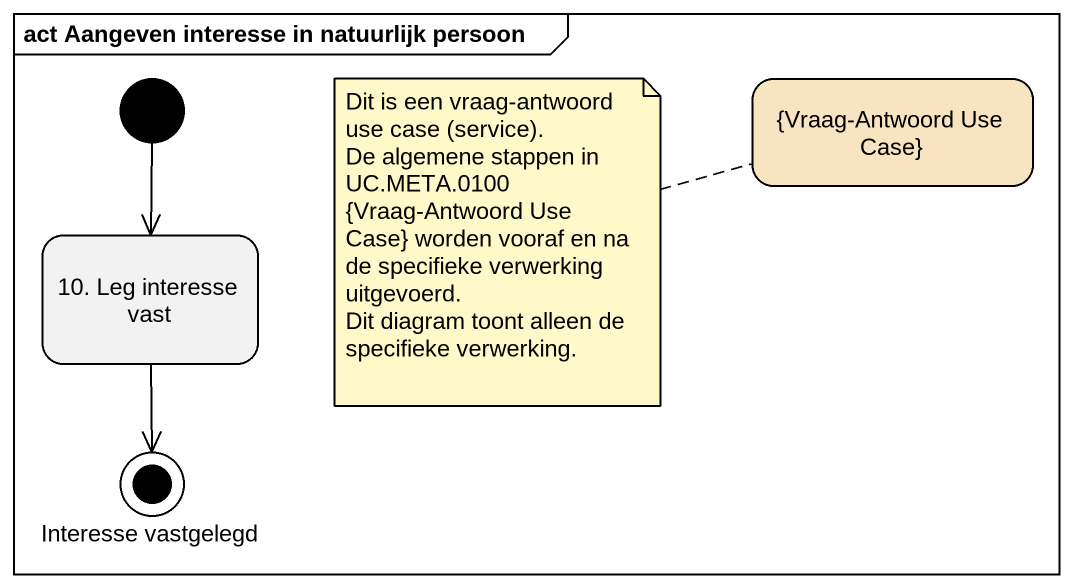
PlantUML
@startuml
mainframe act Aangeven interesse in natuurlijk persoon
hide empty description
state "{Vraag-Antwoord Use Case}" as Vraag_Antwoord_Use_Case #F8E4C0
state "10. Leg interesse vast" as s10_Leg_interesse_vast
state "Interesse vastgelegd" as Interesse_vastgelegd <<end>>
[*] --> s10_Leg_interesse_vast
s10_Leg_interesse_vast --> Interesse_vastgelegd
note left of Vraag_Antwoord_Use_Case
  Dit is een vraag-antwoord use case (service).
  De algemene stappen in UC.META.0100 {Vraag-Antwoord Use Case} worden vooraf en na de specifieke verwerking uitgevoerd.
  Dit diagram toont alleen de specifieke verwerking.
end note
@enduml
